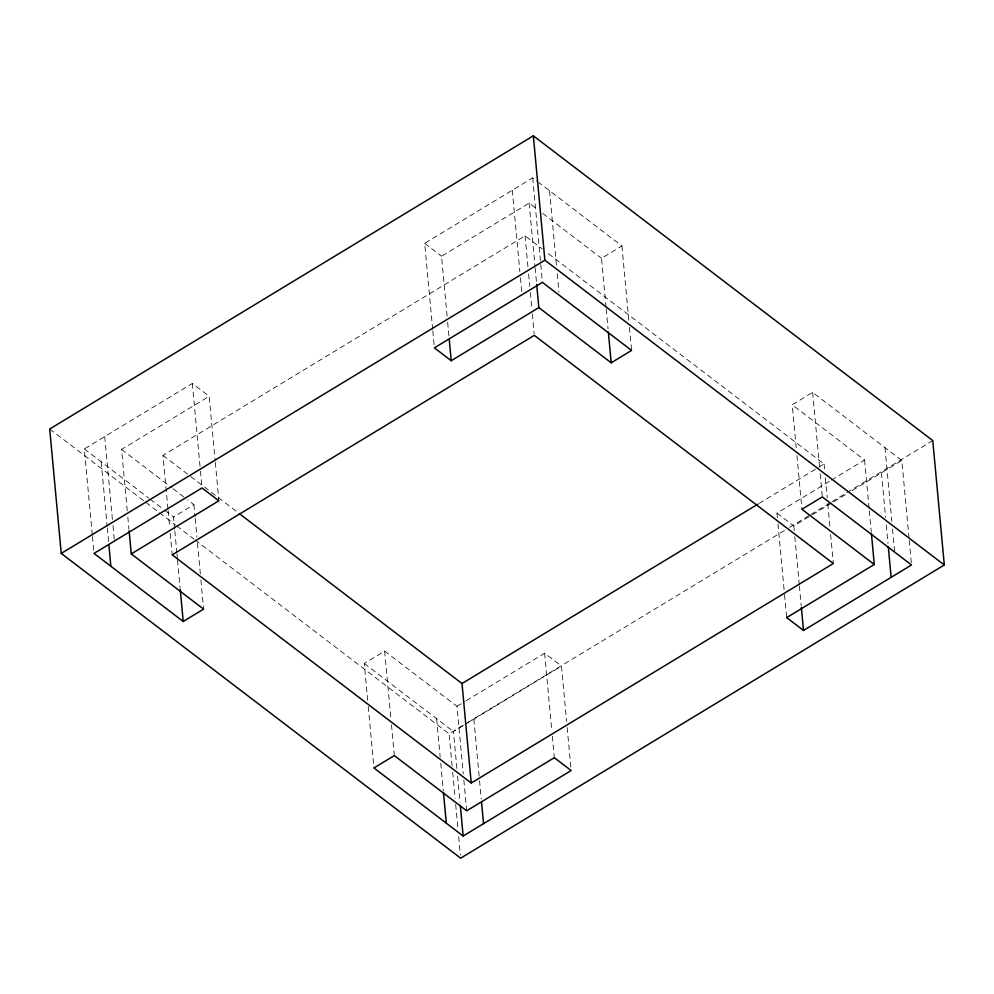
<?xml version="1.0" encoding="UTF-8"?>
<svg xmlns="http://www.w3.org/2000/svg" width="994" height="994" viewBox="0 0 994 994"><rect width="100%" height="100%" fill="white"/><g stroke="black" fill="none" stroke-linecap="round" stroke-linejoin="round"><path stroke-width="0.75" stroke-dasharray="4.97 3.73" d="M92.305 534.983L84.316 448.928L192.339 383.448L209.175 396.295L215.164 460.831M432.676 329.412L424.686 243.368L532.697 177.876L537.518 181.554M127.257 510.879L121.566 449.412L209.175 396.295M447.089 316.142L441.535 256.216L529.143 203.099L537.729 209.647M167.949 508.94L162.979 455.351L525.068 235.839L542.289 248.985M174.671 529.28L173.528 516.992L193.917 504.629L187.791 499.945M606.067 307.481L601.507 258.303L621.909 245.94L538.711 182.474M367.668 700.348L364.251 663.47L384.641 651.107L457.004 706.312L463.279 773.928M796.219 447.809L792.23 404.782L812.632 392.419L901.831 460.483L909.1 538.847M759.105 503.411L817.466 468.025M818.795 467.217L824.101 464.012L547.209 252.737M457.004 706.312L464.968 701.491M466.298 700.683L544.625 653.195L561.461 666.055L566.592 721.371M777.407 517.725L776.973 513.115L830.077 480.922M831.406 480.114L864.594 459.998L792.23 404.782M452.108 766.039L449.114 733.796L466.348 723.346M467.665 722.539L788.329 528.137M789.658 527.342L809.526 515.29M810.856 514.482L830.736 502.43M832.053 501.635L932.757 440.578M456.88 768.412L453.45 731.534L463.651 725.347M464.931 724.576L561.461 666.055M794.243 530.585L793.821 525.975L811.079 515.501M812.409 514.706L832.313 502.629M833.643 501.821L846.925 493.769M852.231 490.551L901.831 460.483M542.637 213.387L601.507 258.303M424.686 243.368L441.535 256.216M776.973 513.115L793.821 525.975M162.979 455.351L236.82 511.699M121.566 449.412L171.85 487.781M173.068 488.725L186.561 499.013M84.316 448.928L149.001 498.28M150.218 499.212L163.712 509.512M164.942 510.444L173.528 516.992M364.251 663.47L453.45 731.534M49.7 429.023L144.627 501.448M145.857 502.392L158.183 511.798M159.413 512.742L175.441 524.969M176.671 525.913L193.929 539.083M195.172 540.015L449.114 733.796M909.249 540.388L911.523 564.977M884.983 447.635L891.829 521.39M892.537 529.069L894.687 552.13M881.442 472.846L885.567 517.414M886.288 525.093L887.99 543.532M864.594 459.998L869.154 509.164M869.303 510.705L871.291 532.225M824.101 464.012L824.809 471.665M825.368 477.791L827.219 497.683M827.791 503.809L830.065 528.311M830.624 534.437L833.332 563.523M812.632 392.419L819.615 467.714M820.187 473.865L822.324 496.913M796.939 455.5L801.922 509.276M794.815 536.723L799.238 584.36M799.375 585.901L801.226 605.88M777.979 523.875L784.39 593.02M784.527 594.561L786.664 617.609M621.909 245.94L628.891 321.236M629.463 327.386L631.6 350.435M606.216 309.022L608.067 328.989M549.545 190.736L556.528 266.032M557.236 273.71L558.951 292.149M532.697 177.876L542.389 282.371M529.143 203.099L534.996 266.094M535.132 267.635L536.561 283.004M525.068 235.839L528.05 267.995M528.609 274.12L529.752 286.359M530.324 292.484L531.74 307.792M532.312 313.918L534.151 333.822M567.164 727.521L571.165 770.536M512.308 190.239L519.862 271.685M520.434 277.835L521.999 294.733M544.625 653.195L551.745 730.031M552.316 736.181L554.317 757.689M447.66 322.292L448.94 336.121M473.852 719.171L479.406 779.097M479.555 780.638L481.258 799.077M432.812 330.952L434.378 347.85M463.85 780.079L466.695 810.806M457.588 776.103L460.011 802.22M452.68 772.189L455.103 798.294M455.674 804.432L457.948 829.008M458.669 836.687L460.371 855.113M436.614 718.687L440.168 757.093M440.74 763.243L443.312 790.901M384.641 651.107L390.915 718.712M391.487 724.862L394.332 755.602M368.24 706.498L373.943 767.964M215.313 462.372L218.866 500.79M192.339 383.448L200.316 469.491M200.465 471.032L202.03 487.942M193.917 504.629L195.06 516.917M195.209 518.458L196.911 536.897M197.483 543.047L200.341 573.774M200.9 579.924L203.608 609.123M174.807 530.821L176.808 552.341M176.944 553.869L177.379 558.479M177.516 560.02L180.088 587.678M168.098 510.469L169.651 527.317M170.222 533.443L172.21 554.876M127.828 517.029L128.971 529.317M104.718 436.565L112.409 519.539M112.981 525.689L114.273 539.518M101.164 461.775L107.153 526.323M107.29 527.851L108.582 541.68M92.442 536.511L94.02 553.422"/><path stroke-width="1.49" d="M533.343 135.818L49.7 429.023L61.243 553.422L460.657 858.182L944.3 564.977L932.757 440.578L533.343 135.818L544.886 260.204L944.3 564.977M61.243 553.422L544.886 260.204M131.258 553.906L218.866 500.79L202.03 487.942L94.02 553.422L183.219 621.486L203.608 609.123L131.258 553.906L129.121 530.858M538.847 307.593L611.198 362.798L631.6 350.435L542.389 282.371L434.378 347.85L451.226 360.71L538.847 307.593L536.698 284.532M471.243 783.036L172.21 554.876L534.3 335.351L833.332 563.523L471.243 783.036L462.011 683.524L757.776 504.207M874.285 564.493L786.664 617.609L803.512 630.457L911.523 564.977L822.324 496.913L801.922 509.276L874.285 564.493L871.44 533.753M463.142 836.029L571.165 770.536L554.317 757.689L466.695 810.806L394.332 755.602L373.943 767.964L463.142 836.029L460.297 805.289M239.281 513.575L462.011 683.524M888.276 546.613L891.133 577.34M801.375 607.409L803.512 630.457M608.353 332.071L611.198 362.798M449.226 339.19L451.226 360.71M481.543 802.146L483.544 823.666M443.448 792.442L446.306 823.169M180.225 589.218L183.219 621.486M108.868 544.762L110.856 566.269"/></g></svg>
